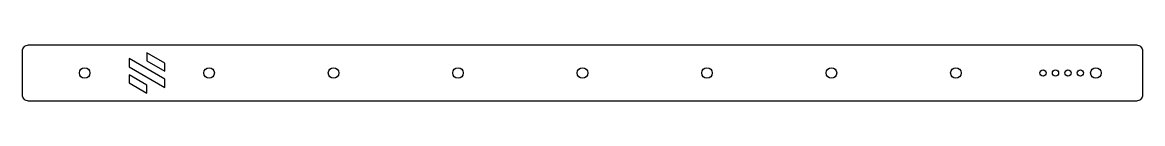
# Model space of a CAD drawing. Header units: millimetres. Extents: x -360 to 0, y -108 to -90.
import ezdxf

# ---------------------------------------------------------------- set-up
doc = ezdxf.new("R2010")
doc.units = ezdxf.units.MM
doc.layers.get('0').update_dxf_attribs({"linetype": 'CONTINUOUS'})

msp = doc.modelspace()

# ---------------------------------------------------------------- linework, layer by layer
msp.add_lwpolyline([(-360, -92, -0.414214), (-358, -90), (-2, -90, -0.414214), (0, -92), (0, -106, -0.414214), (-2, -108), (-358, -108, -0.414214), (-360, -106)], format="xyb", close=True)
for points in [[(-314.26, -98.41), (-314.26, -95.82), (-320, -92.5), (-320, -95.1)], [(-314.26, -103.61), (-314.26, -101.01), (-325.74, -94.39), (-325.74, -96.99)], [(-320, -102.9), (-325.74, -99.59), (-325.74, -102.18), (-320, -105.5)]]:
    msp.add_lwpolyline(points, close=True)
for centre, radius in [((-340, -99), 1.7), ((-300, -99), 1.7), ((-260, -99), 1.7), ((-220, -99), 1.7), ((-180, -99), 1.7), ((-140, -99), 1.7), ((-100, -99), 1.7), ((-60, -99), 1.7), ((-32, -99), 1), ((-28, -99), 1), ((-24, -99), 1), ((-20, -99), 1), ((-15, -99), 1.7)]:
    msp.add_circle(centre, radius)

doc.saveas('drawing.dxf')
